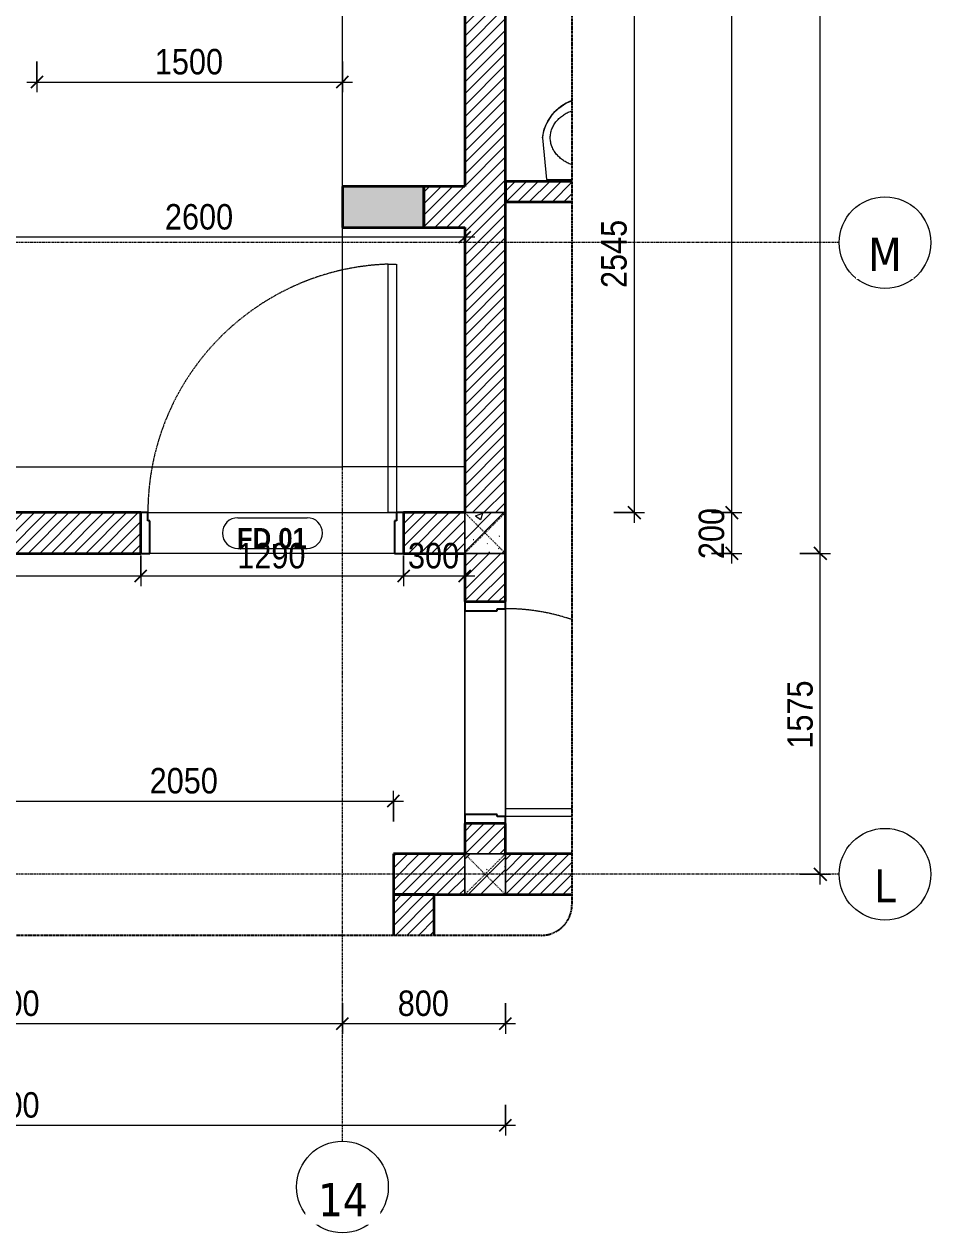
# Model space of a CAD drawing. Header units: millimetres. Extents: x 112507 to 177976, y -4970 to 80839.
# Drawn here: x 126025 to 130475, y 68177 to 74109 of the extents above; entities that cross this region are included whole.
import ezdxf

# ---------------------------------------------------------------- set-up
doc = ezdxf.new("R2010")
doc.units = ezdxf.units.MM
for name, pattern in [('Dash', [6, 3, -3]), ('Dash - Tight', [4.5, 3, -1.5]), ('Grid Line', [22.225, 12.7, -3.175, 3.175, -3.175]), ('Hidden', [7.14375, 4.7625, -2.38125])]:
    doc.linetypes.add(name, pattern=pattern)
for name, color, linetype, lineweight in [('0-3', 50, 'Continuous', 5), ('A-ANNO-DIMS', 211, 'Continuous', 9), ('A-ANNO-DIMS-50', 211, 'Continuous', 9), ('A-DETL-GENF-2', 92, 'Dash - Tight', 18), ('A-DETL-GENF-4', 92, 'Hidden', 25), ('A-DETL-THIN-1', 250, 'Continuous', 18), ('A-DOOR', 31, 'Continuous', 18), ('A-DOOR-FRAM', 31, 'Continuous', 25), ('A-DOOR-IDEN', 31, 'Continuous', 9), ('A-FLOR', 192, 'Continuous', 18), ('A-FLOR-1', 250, 'Continuous', 18), ('A-WALL', 113, 'Continuous', 18), ('A-WALL-1', 7, 'Continuous', 35), ('A-WALL-3', 113, 'Continuous', 35), ('A-WALL-PATT-1', 254, 'Continuous', 18), ('A-WALL-PATT-2', 111, 'Continuous', 18), ('P-SANR-FIXT-1', 250, 'Continuous', 18), ('P-SANR-FIXT-2', 253, 'Continuous', 18), ('S-COLS', 52, 'Continuous', 18), ('S-COLS-1', 9, 'Continuous', 5), ('S-COLS-2', 7, 'Continuous', 35), ('S-COLS-3', 52, 'Dash', 18), ('S-COLS-4', 254, 'Continuous', 18), ('S-COLS-5', 52, 'Continuous', 35), ('S-COLS-HDLN', 52, 'Dash', 18), ('S-GRID-1', 1, 'Grid Line', 9), ('S-GRID-IDEN', 1, 'Continuous', 9)]:
    doc.layers.add(name, color=color, linetype=linetype, lineweight=lineweight)
doc.styles.add('Arial_B', font='arialbd.ttf', dxfattribs={"width": 0.9, "height": 100})
doc.styles.add('Tahoma_B', font='tahomabd.ttf', dxfattribs={"height": 162.5})
doc.styles.add('UTM Avo', font='', dxfattribs={"width": 0.9, "height": 125})
doc.styles.get('UTM Avo').set_extended_font_data('UTM Avo')
doc.dimstyles.new('1_Dim_chi_tiet_2_5', dxfattribs={"dimscale": 304.8, "dimtxt": 124.912619, "dimasz": 0.19685, "dimexe": 0.164042, "dimexo": 0.0625, "dimgap": 0.016404, "dimtad": 1, "dimdec": 0, "dimrnd": 5, "dimzin": 0, "dimdsep": 46, "dimtxsty": 'UTM Avo', "dimblk1": 'OBLIQUE', "dimblk2": 'OBLIQUE', "dimsah": 1, "dimcen": 0.09, "dimdle": 0.164042, "dimazin": 0, "dimtfac": 1, "dimtdec": 4, "dimtix": 1, "dimtmove": 0, "dimatfit": 3, "dimfxl": 0.328084, "dimfxlon": 1, "dimtvp": 1, "dimtolj": 1, "dimtzin": 0, "dimarcsym": 2})
pattern_1 = [(45, (9334.783, 0), (-28.284271, 28.284271), [])]
pattern_2 = [(50, (9334.78, 0), (364.3679, -31.8783), [38.1, -419.1]), (355, (9334.8, 0), (-70.4859, 382.1133), [30.48, -335.28]), (100.451, (9365.15, -2.66), (293.885, 350.2334), [32.38, -356.18]), (46.184, (9334.8, 101.6), (542.1585, -84.0858), [57.15, -628.65]), (96.636, (9379.96, 94.6), (474.8049, 494.8554), [48.57, -534.27]), (351.184, (9334.8, 101.6), (474.8102, 494.85), [45.72, -502.92]), (21, (9385.58, 76.2), (303.2285, -204.53046), [38.1, -419.1]), (326, (9385.6, 76.2), (123.6039, 368.376), [30.48, -335.28]), (71.451, (9410.85, 59.16), (426.8341, 163.8427), [32.38, -356.18]), (37.5, (9334.78, 0), (6.17665, 169.11015), [3.353, -327.863, 3.353, -337.007, -336.55]), (37.5, (9334.78, 0), (6.17665, 169.11015), [-671.576, 3.353, -333.197]), (7.5, (9334.78, 0), (133.63888, 200.3615), [3.353, -190.703, 3.353, -320.243, -128.27]), (7.5, (9334.78, 0), (133.63888, 200.3615), [-517.652, 3.353, -124.917]), (327.5, (9221.5, 0), (271.18182, -11.45836), [3.353, -123.647, 3.353, -392.887, -525.78]), (327.5, (9221.5, 0), (271.18182, -11.45836), [-523.24, 3.353, -522.427]), (317.5, (9170.7, 0), (296.2585, 50.85285), [3.353, -161.747, 3.353, -259.791, -373.38]), (317.5, (9170.7, 0), (296.2585, 50.85285), [-428.244, 3.353, -370.027]), (45, (9334.78, 0), (-125.72359, 125.72359), []), (45, (9334.78, 190.5), (-125.72359, 125.72359), [])]

# ---------------------------------------------------------------- blocks, each defined once
blk = doc.blocks.new('NCV_TKTC_KET CAU_rvt-2-TKCS_THANG BỘ TB5 - MẶT BẰNG TẦNG 2-7')
at = {"layer": 'S-COLS-1'}
blk.add_hatch(color=256, dxfattribs=at).paths.add_polyline_path([(118652.6, 73111.9), (118652.6, 73311.9), (118252.6, 73311.9), (118252.6, 73111.9)])
at = {"layer": 'A-FLOR-1'}
for p, q in [((118852.4, 74516.9), (118852.4, 73311.9)), ((118252.6, 73311.9), (118252.6, 74259)), ((118252.6, 71936.9), (118252.6, 73111.9)), ((118852.4, 73111.9), (118852.4, 71711.9)), ((116252.6, 71936.9), (118252.6, 71936.9)), ((118852.4, 71936.9), (118252.6, 71936.9))]:
    blk.add_line(p, q, dxfattribs=at)
at = {"layer": 'S-COLS-2'}
for p, q in [((118252.6, 73311.9), (118252.6, 73111.9)), ((118652.6, 73311.9), (118252.6, 73311.9)), ((118652.6, 73111.9), (118652.6, 73311.9)), ((118252.6, 73111.9), (118652.6, 73111.9))]:
    blk.add_line(p, q, dxfattribs=at)
blk = doc.blocks.new('bonruatreo - Chậu rửa-401074-TKCS_THANG BỘ TB5 - MẶT BẰNG TẦNG 2-7')
at = {"layer": 'P-SANR-FIXT-2'}
for p, q in [((165, 0), (73.8, 0)), ((198.4, 0), (73.8, 0)), ((218.6, -205), (198.4, 0))]:
    blk.add_line(p, q, dxfattribs=at)
at = {"layer": 'P-SANR-FIXT-2', "flags": 128}
blk.add_lwpolyline([(218.6, -205), (209.7, -246.6), (192.9, -285.8), (168.9, -321), (138.6, -350.9), (103.1, -374.4), (73.8, -386.4)], dxfattribs=at)
at = {"layer": 'P-SANR-FIXT-2'}
blk.add_arc((0, -180), 220, 289.62837, 353.47502, dxfattribs=at)
for points, knots in [([(73.9, -72.7), (74.7, -73), (82.5, -75.8), (96.9, -82.1), (116.1, -93.4), (133.8, -107.1), (149.5, -123), (162.5, -141.2), (172.4, -161.2), (178.6, -182.7), (180, -197.6), (180, -205)], [-0.3529005, -0.3529005, -0.3529005, -0.3529005, -0.3478261, -0.3043478, -0.2608696, -0.2173913, -0.173913, -0.1304348, -0.0869565, -0.0434783, 0, 0, 0, 0]), ([(180, -205), (180, -212.4), (178.6, -227.3), (172.4, -248.8), (162.5, -268.8), (149.5, -287), (133.8, -302.9), (116.1, -316.6), (96.9, -327.9), (82.5, -334.2), (74.7, -337), (73.9, -337.3)], [-1, -1, -1, -1, -0.9565217, -0.9130435, -0.8695652, -0.826087, -0.7826087, -0.7391304, -0.6956522, -0.6521739, -0.6470995, -0.6470995, -0.6470995, -0.6470995])]:
    blk.add_open_spline(points, degree=3, knots=knots, dxfattribs=at)
blk = doc.blocks.new('NCV_TKTC_TANG 2_rvt-2-TKCS_THANG BỘ TB5 - MẶT BẰNG TẦNG 2-7')
at = {"layer": 'A-WALL-PATT-1'}
h = blk.add_hatch(dxfattribs=at)
h.set_pattern_fill('FP_1', color=256, style=0, pattern_type=2)
h.set_pattern_definition([(45, (0, 0), (-28.284271, 28.284271), [])])
h.paths.add_polyline_path([(119052.7, 73236.9), (119378.9, 73236.9), (119378.9, 73336.9), (119052.7, 73336.9), (119052.7, 73274.9)])
at = {"layer": 'A-DETL-THIN-1'}
blk.add_line((119052.7, 73340.4), (119378.9, 73340.4), dxfattribs=at)
at = {"layer": 'A-FLOR-1'}
for p, q in [((119052.7, 75236.9), (119052.7, 73336.9)), ((119052.7, 73236.9), (119052.7, 70036.9)), ((119052.7, 70187.4), (119052.7, 71277.4)), ((118852.7, 71230.3), (118852.7, 70230.3))]:
    blk.add_line(p, q, dxfattribs=at)
at = {"layer": 'A-WALL-1'}
for p, q in [((119378.9, 73336.9), (119052.7, 73336.9)), ((119052.7, 73336.9), (119052.7, 73236.9)), ((119052.7, 73236.9), (119378.9, 73236.9))]:
    blk.add_line(p, q, dxfattribs=at)
at = {"layer": 'P-SANR-FIXT-1', "rotation": 180}
blk.add_blockref('bonruatreo - Chậu rửa-401074-TKCS_THANG BỘ TB5 - MẶT BẰNG TẦNG 2-7', (119452.7, 73346.9), dxfattribs=at)
blk = doc.blocks.new('G1_SOF - BO TRU - 200x200-3052401-TKCS_THANG BỘ TB5 - MẶT BẰNG TẦNG 2-7')
at = {"layer": 'S-COLS-HDLN'}
for p, q in [((-100, -100), (100, 100)), ((100, -100), (-100, 100))]:
    blk.add_line(p, q, dxfattribs=at)
blk = doc.blocks.new('FD_01 - FD_01-1200x2200mm-1787917-TKCS_THANG BỘ TB5 - MẶT BẰNG TẦNG 2-7')
at = {"layer": 'A-DETL-GENF-2'}
for p, q in [((570, 100), (570, 1320)), ((570, 1320), (610, 1320)), ((610, 1320), (610, 100)), ((610, 100), (570, 100))]:
    blk.add_line(p, q, dxfattribs=at)
blk.add_arc((610, 100), 1220, 91.87889, 180, dxfattribs=at)
at = {"layer": 'A-DOOR-FRAM'}
for p, q in [((-610, 100), (-645, 100)), ((-645, 100), (-645, -100)), ((-610, 60), (-610, 100)), ((-600, 60), (-610, 60)), ((-600, -100), (-600, 60)), ((610, 60), (600, 60)), ((600, 60), (600, -100)), ((645, 100), (610, 100)), ((610, 100), (610, 60)), ((645, -100), (645, 100)), ((-645, -100), (-600, -100)), ((600, -100), (645, -100))]:
    blk.add_line(p, q, dxfattribs=at)
blk = doc.blocks.new('FD_05 - FD_05-1000x2200mm-835434-TKCS_THANG BỘ TB5 - MẶT BẰNG TẦNG 2-7')
at = {"layer": 'A-DETL-GENF-2'}
for p, q in [((470, 100), (470, 426.4)), ((510, 426.4), (510, 100)), ((510, 100), (470, 100))]:
    blk.add_line(p, q, dxfattribs=at)
blk.add_arc((510, 100), 1020, 161.3162, 180, dxfattribs=at)
at = {"layer": 'A-DOOR-FRAM'}
for p, q in [((-510, 100), (-545, 100)), ((-545, 100), (-545, -100)), ((-510, 60), (-510, 100)), ((-500, 60), (-510, 60)), ((-500, -100), (-500, 60)), ((510, 60), (500, 60)), ((500, 60), (500, -100)), ((545, 100), (510, 100)), ((510, 100), (510, 60)), ((545, -100), (545, 100)), ((-545, -100), (-500, -100)), ((500, -100), (545, -100))]:
    blk.add_line(p, q, dxfattribs=at)
blk = doc.blocks.new('BORDER VIEW - BORDER VIEW-3764658-TKCS_THANG BỘ TB5 - MẶT BẰNG TẦNG 2-7')
at = {"layer": 'A-DETL-GENF-4'}
for p, q in [((5486.3, 9613.8), (5486.3, 150)), ((5336.3, 0), (150, 0))]:
    blk.add_line(p, q, dxfattribs=at)
blk.add_arc((5336.3, 150), 150, 270, 0, dxfattribs=at)
blk = doc.blocks.new('Grid - M_Grid Head - Circle-353313-TKCS_THANG BỘ TB5 - MẶT BẰNG TẦNG 2-7')
at = {"layer": 'S-GRID-IDEN'}
blk.add_circle((0, 0), 4.5, dxfattribs=at)
blk = doc.blocks.new('STN_Door Tag - STN_Door Tag-1788670-TKCS_THANG BỘ TB5 - MẶT BẰNG TẦNG 2-7')
at = {"layer": 'A-DOOR-IDEN'}
for p, q in [((-3.37, 1.49), (3.43, 1.49)), ((-3.37, -1.52), (3.43, -1.52))]:
    blk.add_line(p, q, dxfattribs=at)
for centre, start, end in [((-3.37, -0.01), 90, 270), ((3.43, -0.01), 270, 90)]:
    blk.add_arc(centre, 1.51, start, end, dxfattribs=at)
blk = doc.blocks.new('DIMBLOCK50-TKCS_THANG BỘ TB5 - MẶT BẰNG TẦNG 2-7')
at = {"layer": 'A-ANNO-DIMS-50'}
for p, q in [((129832.7, 71511.9), (129982.7, 71511.9)), ((129932.7, 71511.9), (129832.7, 71511.9)), ((129932.7, 69886.9), (129932.7, 71511.9)), ((129832.7, 69936.9), (129982.7, 69936.9)), ((129932.7, 69936.9), (129832.7, 69936.9))]:
    blk.add_line(p, q, dxfattribs=at)
at = {"layer": 'A-ANNO-DIMS-50', "lineweight": 25}
for p, q in [((129932.7, 71511.9), (129902.7, 71541.9)), ((129932.7, 71511.9), (129962.7, 71481.9)), ((129932.7, 69936.9), (129902.7, 69966.9)), ((129932.7, 69936.9), (129962.7, 69906.9))]:
    blk.add_line(p, q, dxfattribs=at)
at = {"layer": 'A-ANNO-DIMS-50', "color": 0, "insert": (129770.3, 70553.3), "char_height": 125, "width": 410.824, "attachment_point": 1, "rotation": 90, "line_spacing_factor": 1.110334, "style": 'UTM Avo'}
blk.add_mtext('1575', dxfattribs=at)
blk = doc.blocks.new('_Oblique')
at = {"color": 0, "linetype": 'ByBlock', "lineweight": -2}
blk.add_line((-0.5, -0.5), (0.5, 0.5), dxfattribs=at)
blk = doc.blocks.new('DIMBLOCK51-TKCS_THANG BỘ TB5 - MẶT BẰNG TẦNG 2-7')
at = {"layer": 'A-ANNO-DIMS-50', "lineweight": 25}
for p, q in [((129932.7, 78236.9), (129902.7, 78266.9)), ((129932.7, 78236.9), (129962.7, 78206.9)), ((129932.7, 71511.9), (129902.7, 71541.9)), ((129932.7, 71511.9), (129962.7, 71481.9))]:
    blk.add_line(p, q, dxfattribs=at)
at = {"layer": 'A-ANNO-DIMS-50'}
for p, q in [((129932.7, 71511.9), (129932.7, 78286.9)), ((129832.7, 78236.9), (129982.7, 78236.9)), ((129932.7, 78236.9), (129832.7, 78236.9)), ((129832.7, 71511.9), (129982.7, 71511.9)), ((129932.7, 71511.9), (129832.7, 71511.9))]:
    blk.add_line(p, q, dxfattribs=at)
at = {"layer": 'A-ANNO-DIMS-50', "color": 0, "insert": (129770.3, 74703.3), "char_height": 125, "width": 410.824, "attachment_point": 1, "rotation": 90, "line_spacing_factor": 1.110334, "style": 'UTM Avo'}
blk.add_mtext('6725', dxfattribs=at)
blk = doc.blocks.new('DIMBLOCK52-TKCS_THANG BỘ TB5 - MẶT BẰNG TẦNG 2-7')
at = {"layer": 'A-ANNO-DIMS-50', "lineweight": 25}
for p, q in [((129498.2, 71711.9), (129468.2, 71741.9)), ((129498.2, 71711.9), (129528.2, 71681.9)), ((129498.2, 71511.9), (129468.2, 71541.9)), ((129498.2, 71511.9), (129528.2, 71481.9))]:
    blk.add_line(p, q, dxfattribs=at)
at = {"layer": 'A-ANNO-DIMS-50'}
for p, q in [((129398.2, 71711.9), (129548.2, 71711.9)), ((129498.2, 71711.9), (129398.2, 71711.9)), ((129498.2, 71461.9), (129498.2, 71711.9)), ((129398.2, 71511.9), (129548.2, 71511.9)), ((129498.2, 71511.9), (129398.2, 71511.9))]:
    blk.add_line(p, q, dxfattribs=at)
at = {"layer": 'A-ANNO-DIMS-50', "color": 0, "insert": (129335.8, 71483.6), "char_height": 125, "width": 308.118, "attachment_point": 1, "rotation": 90, "line_spacing_factor": 1.110334, "style": 'UTM Avo'}
blk.add_mtext('200', dxfattribs=at)
blk = doc.blocks.new('DIMBLOCK53-TKCS_THANG BỘ TB5 - MẶT BẰNG TẦNG 2-7')
at = {"layer": 'A-ANNO-DIMS-50'}
for p, q in [((129398.2, 78036.9), (129548.2, 78036.9)), ((129498.2, 78036.9), (129398.2, 78036.9)), ((129498.2, 71711.9), (129498.2, 78036.9)), ((129398.2, 71711.9), (129548.2, 71711.9)), ((129498.2, 71711.9), (129398.2, 71711.9))]:
    blk.add_line(p, q, dxfattribs=at)
at = {"layer": 'A-ANNO-DIMS-50', "lineweight": 25}
for p, q in [((129498.2, 78036.9), (129468.2, 78066.9)), ((129498.2, 78036.9), (129528.2, 78006.9)), ((129498.2, 71711.9), (129468.2, 71741.9)), ((129498.2, 71711.9), (129528.2, 71681.9))]:
    blk.add_line(p, q, dxfattribs=at)
at = {"layer": 'A-ANNO-DIMS-50', "color": 0, "insert": (129335.8, 74703.3), "char_height": 125, "width": 410.824, "attachment_point": 1, "rotation": 90, "line_spacing_factor": 1.110334, "style": 'UTM Avo'}
blk.add_mtext('6325', dxfattribs=at)
blk = doc.blocks.new('DIMBLOCK57-TKCS_THANG BỘ TB5 - MẶT BẰNG TẦNG 2-7')
at = {"layer": 'A-ANNO-DIMS-50', "lineweight": 25}
for p, q in [((129019.5, 74259), (128989.5, 74289)), ((129019.5, 74259), (129049.5, 74229)), ((129019.5, 71711.9), (128989.5, 71741.9)), ((129019.5, 71711.9), (129049.5, 71681.9))]:
    blk.add_line(p, q, dxfattribs=at)
at = {"layer": 'A-ANNO-DIMS-50'}
for p, q in [((128919.5, 74259), (129069.5, 74259)), ((129019.5, 74259), (128919.5, 74259)), ((129019.5, 74259), (129019.5, 71661.9)), ((128919.5, 71711.9), (129069.5, 71711.9)), ((129019.5, 71711.9), (128919.5, 71711.9))]:
    blk.add_line(p, q, dxfattribs=at)
at = {"layer": 'A-ANNO-DIMS-50', "color": 0, "insert": (128857.1, 72814.3), "char_height": 125, "width": 410.824, "attachment_point": 1, "rotation": 90, "line_spacing_factor": 1.110334, "style": 'UTM Avo'}
blk.add_mtext('2545', dxfattribs=at)
blk = doc.blocks.new('DIMBLOCK58-TKCS_THANG BỘ TB5 - MẶT BẰNG TẦNG 2-7')
at = {"layer": 'A-ANNO-DIMS-50'}
for p, q in [((123487.3, 68804.7), (123487.3, 68654.7)), ((123487.3, 68704.7), (123487.3, 68804.7)), ((128387.3, 68804.7), (128387.3, 68654.7)), ((128387.3, 68704.7), (128387.3, 68804.7)), ((123437.3, 68704.7), (128437.3, 68704.7))]:
    blk.add_line(p, q, dxfattribs=at)
at = {"layer": 'A-ANNO-DIMS-50', "lineweight": 25}
for p, q in [((123487.3, 68704.7), (123457.3, 68674.7)), ((123487.3, 68704.7), (123517.3, 68734.7)), ((128387.3, 68704.7), (128357.3, 68674.7)), ((128387.3, 68704.7), (128417.3, 68734.7))]:
    blk.add_line(p, q, dxfattribs=at)
at = {"layer": 'A-ANNO-DIMS-50', "color": 0, "insert": (125766.1, 68867.1), "char_height": 125, "width": 410.824, "attachment_point": 1, "line_spacing_factor": 1.110334, "style": 'UTM Avo'}
blk.add_mtext('4900', dxfattribs=at)
blk = doc.blocks.new('DIMBLOCK60-TKCS_THANG BỘ TB5 - MẶT BẰNG TẦNG 2-7')
at = {"layer": 'A-ANNO-DIMS-50'}
for p, q in [((124287.3, 69303.7), (124287.3, 69153.7)), ((124287.3, 69203.7), (124287.3, 69303.7)), ((127587.3, 69303.7), (127587.3, 69153.7)), ((127587.3, 69203.7), (127587.3, 69303.7)), ((124287.3, 69203.7), (127587.3, 69203.7))]:
    blk.add_line(p, q, dxfattribs=at)
at = {"layer": 'A-ANNO-DIMS-50', "lineweight": 25}
for p, q in [((124287.3, 69203.7), (124257.3, 69173.7)), ((124287.3, 69203.7), (124317.3, 69233.7)), ((127587.3, 69203.7), (127557.3, 69173.7)), ((127587.3, 69203.7), (127617.3, 69233.7))]:
    blk.add_line(p, q, dxfattribs=at)
at = {"layer": 'A-ANNO-DIMS-50', "color": 0, "insert": (125766.2, 69366.1), "char_height": 125, "width": 410.824, "attachment_point": 1, "line_spacing_factor": 1.110334, "style": 'UTM Avo'}
blk.add_mtext('3300', dxfattribs=at)
blk = doc.blocks.new('DIMBLOCK61-TKCS_THANG BỘ TB5 - MẶT BẰNG TẦNG 2-7')
at = {"layer": 'A-ANNO-DIMS-50'}
for p, q in [((127587.3, 69303.7), (127587.3, 69153.7)), ((127587.3, 69203.7), (127587.3, 69303.7)), ((128387.3, 69303.7), (128387.3, 69153.7)), ((128387.3, 69203.7), (128387.3, 69303.7)), ((127587.3, 69203.7), (128437.3, 69203.7))]:
    blk.add_line(p, q, dxfattribs=at)
at = {"layer": 'A-ANNO-DIMS-50', "lineweight": 25}
for p, q in [((127587.3, 69203.7), (127557.3, 69173.7)), ((127587.3, 69203.7), (127617.3, 69233.7)), ((128387.3, 69203.7), (128357.3, 69173.7)), ((128387.3, 69203.7), (128417.3, 69233.7))]:
    blk.add_line(p, q, dxfattribs=at)
at = {"layer": 'A-ANNO-DIMS-50', "color": 0, "insert": (127858.9, 69366.1), "char_height": 125, "width": 308.118, "attachment_point": 1, "line_spacing_factor": 1.110334, "style": 'UTM Avo'}
blk.add_mtext('800', dxfattribs=at)
blk = doc.blocks.new('DIMBLOCK62-TKCS_THANG BỘ TB5 - MẶT BẰNG TẦNG 2-7')
at = {"layer": 'A-ANNO-DIMS-50'}
for p, q in [((123687.3, 71500.8), (123687.3, 71350.8)), ((123687.3, 71400.8), (123687.3, 71500.8)), ((126597.3, 71500.8), (126597.3, 71350.8)), ((126597.3, 71400.8), (126597.3, 71500.8)), ((123637.3, 71400.8), (126597.3, 71400.8))]:
    blk.add_line(p, q, dxfattribs=at)
at = {"layer": 'A-ANNO-DIMS-50', "lineweight": 25}
for p, q in [((123687.3, 71400.8), (123717.3, 71430.8)), ((126597.3, 71400.8), (126627.3, 71430.8)), ((123687.3, 71400.8), (123657.3, 71370.8)), ((126597.3, 71400.8), (126567.3, 71370.8))]:
    blk.add_line(p, q, dxfattribs=at)
at = {"layer": 'A-ANNO-DIMS-50', "color": 0, "insert": (124971.1, 71563.2), "char_height": 125, "width": 410.824, "attachment_point": 1, "line_spacing_factor": 1.110334, "style": 'UTM Avo'}
blk.add_mtext('2910', dxfattribs=at)
blk = doc.blocks.new('DIMBLOCK63-TKCS_THANG BỘ TB5 - MẶT BẰNG TẦNG 2-7')
at = {"layer": 'A-ANNO-DIMS-50'}
for p, q in [((126597.3, 71500.8), (126597.3, 71350.8)), ((126597.3, 71400.8), (126597.3, 71500.8)), ((127887.3, 71500.8), (127887.3, 71350.8)), ((127887.3, 71400.8), (127887.3, 71500.8)), ((126597.3, 71400.8), (127887.3, 71400.8))]:
    blk.add_line(p, q, dxfattribs=at)
at = {"layer": 'A-ANNO-DIMS-50', "lineweight": 25}
for p, q in [((126597.3, 71400.8), (126627.3, 71430.8)), ((127887.3, 71400.8), (127917.3, 71430.8)), ((126597.3, 71400.8), (126567.3, 71370.8)), ((127887.3, 71400.8), (127857.3, 71370.8))]:
    blk.add_line(p, q, dxfattribs=at)
at = {"layer": 'A-ANNO-DIMS-50', "color": 0, "insert": (127071.1, 71563.2), "char_height": 125, "width": 410.824, "attachment_point": 1, "line_spacing_factor": 1.110334, "style": 'UTM Avo'}
blk.add_mtext('1290', dxfattribs=at)
blk = doc.blocks.new('DIMBLOCK64-TKCS_THANG BỘ TB5 - MẶT BẰNG TẦNG 2-7')
at = {"layer": 'A-ANNO-DIMS-50'}
for p, q in [((127887.3, 71500.8), (127887.3, 71350.8)), ((127887.3, 71400.8), (127887.3, 71500.8)), ((128187.3, 71500.8), (128187.3, 71350.8)), ((128187.3, 71400.8), (128187.3, 71500.8)), ((127887.3, 71400.8), (128237.3, 71400.8))]:
    blk.add_line(p, q, dxfattribs=at)
at = {"layer": 'A-ANNO-DIMS-50', "lineweight": 25}
for p, q in [((127887.3, 71400.8), (127917.3, 71430.8)), ((128187.3, 71400.8), (128217.3, 71430.8)), ((127887.3, 71400.8), (127857.3, 71370.8)), ((128187.3, 71400.8), (128157.3, 71370.8))]:
    blk.add_line(p, q, dxfattribs=at)
at = {"layer": 'A-ANNO-DIMS-50', "color": 0, "insert": (127908.9, 71563.2), "char_height": 125, "width": 308.118, "attachment_point": 1, "line_spacing_factor": 1.110334, "style": 'UTM Avo'}
blk.add_mtext('300', dxfattribs=at)
blk = doc.blocks.new('DIMBLOCK65-TKCS_THANG BỘ TB5 - MẶT BẰNG TẦNG 2-7')
at = {"layer": 'A-ANNO-DIMS-50'}
for p, q in [((125587.3, 72963.9), (125587.3, 73113.9)), ((128187.3, 72963.9), (128187.3, 73113.9)), ((128237.3, 73063.9), (125587.3, 73063.9)), ((125587.3, 73063.9), (125587.3, 72963.9)), ((128187.3, 73063.9), (128187.3, 72963.9))]:
    blk.add_line(p, q, dxfattribs=at)
at = {"layer": 'A-ANNO-DIMS-50', "lineweight": 25}
for p, q in [((125587.3, 73063.9), (125617.3, 73093.9)), ((128187.3, 73063.9), (128217.3, 73093.9)), ((125587.3, 73063.9), (125557.3, 73033.9)), ((128187.3, 73063.9), (128157.3, 73033.9))]:
    blk.add_line(p, q, dxfattribs=at)
at = {"layer": 'A-ANNO-DIMS-50', "color": 0, "insert": (126716.1, 73226.3), "char_height": 125, "width": 410.824, "attachment_point": 1, "line_spacing_factor": 1.110334, "style": 'UTM Avo'}
blk.add_mtext('2600', dxfattribs=at)
blk = doc.blocks.new('DIMBLOCK68-TKCS_THANG BỘ TB5 - MẶT BẰNG TẦNG 2-7')
at = {"layer": 'A-ANNO-DIMS-50'}
for p, q in [((126088.1, 73925.5), (126088.1, 73775.5)), ((126088.1, 73825.5), (126088.1, 73925.5)), ((127587.3, 73925.5), (127587.3, 73775.5)), ((127587.3, 73825.5), (127587.3, 73925.5)), ((126038.1, 73825.5), (127637.3, 73825.5))]:
    blk.add_line(p, q, dxfattribs=at)
at = {"layer": 'A-ANNO-DIMS-50', "lineweight": 25}
for p, q in [((126088.1, 73825.5), (126058.1, 73795.5)), ((126088.1, 73825.5), (126118.1, 73855.5)), ((127587.3, 73825.5), (127557.3, 73795.5)), ((127587.3, 73825.5), (127617.3, 73855.5))]:
    blk.add_line(p, q, dxfattribs=at)
at = {"layer": 'A-ANNO-DIMS-50', "color": 0, "insert": (126666.6, 73987.9), "char_height": 125, "width": 410.824, "attachment_point": 1, "line_spacing_factor": 1.110334, "style": 'UTM Avo'}
blk.add_mtext('1500', dxfattribs=at)
blk = doc.blocks.new('DIMBLOCK72-TKCS_THANG BỘ TB5 - MẶT BẰNG TẦNG 2-7')
at = {"layer": 'A-ANNO-DIMS-50'}
for p, q in [((125787.3, 70396.1), (125787.3, 70246.1)), ((125787.3, 70296.1), (125787.3, 70396.1)), ((127837.3, 70196.1), (127837.3, 70346.1)), ((125737.3, 70296.1), (127887.3, 70296.1)), ((127837.3, 70296.1), (127837.3, 70196.1))]:
    blk.add_line(p, q, dxfattribs=at)
at = {"layer": 'A-ANNO-DIMS-50', "lineweight": 25}
for p, q in [((125787.3, 70296.1), (125817.3, 70326.1)), ((127837.3, 70296.1), (127867.3, 70326.1)), ((125787.3, 70296.1), (125757.3, 70266.1)), ((127837.3, 70296.1), (127807.3, 70266.1))]:
    blk.add_line(p, q, dxfattribs=at)
at = {"layer": 'A-ANNO-DIMS-50', "color": 0, "insert": (126641.2, 70458.5), "char_height": 125, "width": 410.824, "attachment_point": 1, "line_spacing_factor": 1.110334, "style": 'UTM Avo'}
blk.add_mtext('2050', dxfattribs=at)

msp = doc.modelspace()

# ---------------------------------------------------------------- hatches: boundary and pattern name
at = {"layer": 'A-WALL-PATT-2'}
h = msp.add_hatch(dxfattribs=at)
h.set_pattern_fill('FP_1', color=256, style=0, pattern_type=2)
h.set_pattern_definition(pattern_1)
h.paths.add_polyline_path([(128387.3, 70036.9), (128387.3, 70185.3), (128187.3, 70185.3), (128187.3, 70036.9)])
h.paths.add_polyline_path([(128187.3, 71275.3), (128387.3, 71275.3), (128387.3, 71511.9), (128187.3, 71511.9)])
h.paths.add_polyline_path([(128187.3, 71711.9), (128387.3, 71711.9), (128387.3, 74516.9), (128187.3, 74516.9), (128187.3, 72046.8)])
h = msp.add_hatch(dxfattribs=at)
h.set_pattern_fill('FP_1', color=256, style=0, pattern_type=2)
h.set_pattern_definition(pattern_1)
h.paths.add_polyline_path([(127987.3, 73111.9), (128187.3, 73111.9), (128187.3, 73311.9), (127987.3, 73311.9), (127987.3, 73274.9)])
h = msp.add_hatch(dxfattribs=at)
h.set_pattern_fill('FP_1', color=256, style=0, pattern_type=2)
h.set_pattern_definition(pattern_1)
h.paths.add_polyline_path([(125587.3, 71511.9), (126597.3, 71511.9), (126597.3, 71711.9), (125587.3, 71711.9)])
h.paths.add_polyline_path([(127887.3, 71511.9), (128187.3, 71511.9), (128187.3, 71711.9), (127887.3, 71711.9)])
h = msp.add_hatch(dxfattribs=at)
h.set_pattern_fill('FP_1', color=256, style=0, pattern_type=2)
h.set_pattern_definition(pattern_1)
h.paths.add_polyline_path([(128387.3, 69836.9), (128713.6, 69836.9), (128713.6, 70036.9), (128387.3, 70036.9)])
h.paths.add_polyline_path([(128187.3, 69836.9), (128187.3, 70036.9), (127837.3, 70036.9), (127837.3, 69836.9)])
h = msp.add_hatch(dxfattribs=at)
h.set_pattern_fill('FP_1', color=256, style=0, pattern_type=2)
h.set_pattern_definition(pattern_1)
h.paths.add_polyline_path([(128037.3, 69636.9), (128037.3, 69836.9), (127837.3, 69836.9), (127837.3, 69636.9)])
at = {"layer": 'S-COLS-4'}
h = msp.add_hatch(dxfattribs=at)
h.set_pattern_fill('FP_2', color=256, style=0, pattern_type=2)
h.set_pattern_definition(pattern_2)
h.paths.add_polyline_path([(128387.3, 71511.9), (128387.3, 71711.9), (128187.3, 71711.9), (128187.3, 71511.9)])
h = msp.add_hatch(dxfattribs=at)
h.set_pattern_fill('FP_2', color=256, style=0, pattern_type=2)
h.set_pattern_definition(pattern_2)
h.paths.add_polyline_path([(128387.3, 71511.9), (128387.3, 71711.9), (128187.3, 71711.9), (128187.3, 71511.9)])
h = msp.add_hatch(dxfattribs=at)
h.set_pattern_fill('FP_2', color=256, style=0, pattern_type=2)
h.set_pattern_definition(pattern_2)
h.paths.add_polyline_path([(128387.3, 69836.9), (128387.3, 70036.9), (128187.3, 70036.9), (128187.3, 69836.9)])
h = msp.add_hatch(dxfattribs=at)
h.set_pattern_fill('FP_2', color=256, style=0, pattern_type=2)
h.set_pattern_definition(pattern_2)
h.paths.add_polyline_path([(128387.3, 69836.9), (128387.3, 70036.9), (128187.3, 70036.9), (128187.3, 69836.9)])

# ---------------------------------------------------------------- linework, layer by layer
at = {"layer": 'A-FLOR'}
msp.add_line((127837.3, 69636.9), (127837.3, 69836.9), dxfattribs=at)
at = {"layer": 'A-WALL'}
for p, q in [((126632.3, 71711.9), (127852.3, 71711.9)), ((128187.3, 71511.9), (128187.3, 71711.9)), ((128187.3, 71711.9), (128387.3, 71711.9)), ((127842.3, 71511.9), (126642.3, 71511.9)), ((128387.3, 71511.9), (128187.3, 71511.9)), ((128187.3, 70230.3), (128187.3, 71230.3)), ((128387.3, 71240.3), (128387.3, 70220.3)), ((128187.3, 69836.9), (128187.3, 70036.9)), ((128187.3, 70036.9), (128387.3, 70036.9)), ((128387.3, 70036.9), (128387.3, 69836.9))]:
    msp.add_line(p, q, dxfattribs=at)
at = {"layer": 'A-WALL-3'}
for p, q in [((128387.3, 71711.9), (128387.3, 75337.4)), ((128187.3, 74516.9), (128187.3, 73311.9)), ((128187.3, 73311.9), (127987.3, 73311.9)), ((127987.3, 73311.9), (127987.3, 73111.9)), ((127987.3, 73111.9), (128187.3, 73111.9)), ((128187.3, 73111.9), (128187.3, 71711.9)), ((126597.3, 71711.9), (125587.3, 71711.9)), ((126597.3, 71511.9), (126597.3, 71711.9)), ((128187.3, 71711.9), (127887.3, 71711.9)), ((127887.3, 71711.9), (127887.3, 71511.9)), ((123687.3, 71511.9), (126597.3, 71511.9)), ((127887.3, 71511.9), (128187.3, 71511.9)), ((128187.3, 71511.9), (128187.3, 71275.3)), ((128387.3, 71275.3), (128387.3, 71511.9)), ((128187.3, 71275.3), (128387.3, 71275.3)), ((128187.3, 70185.3), (128187.3, 70036.9)), ((128387.3, 70185.3), (128187.3, 70185.3)), ((128387.3, 70036.9), (128387.3, 70185.3)), ((128187.3, 70036.9), (127837.3, 70036.9)), ((127837.3, 70036.9), (127837.3, 69836.9)), ((128713.6, 70036.9), (128387.3, 70036.9)), ((127837.3, 69836.9), (128187.3, 69836.9)), ((127837.3, 69836.9), (127837.3, 69636.9)), ((128037.3, 69836.9), (127837.3, 69836.9)), ((128037.3, 69636.9), (128037.3, 69836.9)), ((128387.3, 69836.9), (128713.6, 69836.9))]:
    msp.add_line(p, q, dxfattribs=at)
at = {"layer": 'S-COLS'}
for p, q in [((128387.3, 71711.9), (128187.3, 71711.9)), ((128187.3, 71711.9), (128187.3, 71511.9)), ((128187.3, 71511.9), (128387.3, 71511.9)), ((128387.3, 70036.9), (128187.3, 70036.9)), ((128187.3, 70036.9), (128187.3, 69836.9)), ((128387.3, 69836.9), (128387.3, 70036.9))]:
    msp.add_line(p, q, dxfattribs=at)
at = {"layer": 'S-COLS-5'}
for p, q in [((128387.3, 71511.9), (128387.3, 71711.9)), ((128187.3, 69836.9), (128387.3, 69836.9))]:
    msp.add_line(p, q, dxfattribs=at)
at = {"layer": 'S-GRID-1'}
for p, q in [((127587.3, 69876.7), (127587.3, 79109.6)), ((128775.1, 73036.9), (123462.1, 73036.9)), ((130025.1, 73036.9), (128775.1, 73036.9)), ((128775.1, 69936.9), (123462.1, 69936.9)), ((130025.1, 69936.9), (128775.1, 69936.9)), ((127587.3, 68626.7), (127587.3, 69876.7))]:
    msp.add_line(p, q, dxfattribs=at)

# ---------------------------------------------------------------- block references
at = {"layer": '0-3'}
for name in ['NCV_TKTC_KET CAU_rvt-2-TKCS_THANG BỘ TB5 - MẶT BẰNG TẦNG 2-7', 'NCV_TKTC_TANG 2_rvt-2-TKCS_THANG BỘ TB5 - MẶT BẰNG TẦNG 2-7']:
    msp.add_blockref(name, (9334.8, 0), dxfattribs=at)
at = {"layer": 'A-DETL-GENF-2'}
msp.add_blockref('BORDER VIEW - BORDER VIEW-3764658-TKCS_THANG BỘ TB5 - MẶT BẰNG TẦNG 2-7', (123227.3, 69636.9), dxfattribs=at)
at = {"layer": 'A-DOOR'}
msp.add_blockref('FD_01 - FD_01-1200x2200mm-1787917-TKCS_THANG BỘ TB5 - MẶT BẰNG TẦNG 2-7', (127242.3, 71611.9), dxfattribs=at)
at = {"layer": 'A-DOOR', "rotation": 270.0000000000001}
msp.add_blockref('FD_05 - FD_05-1000x2200mm-835434-TKCS_THANG BỘ TB5 - MẶT BẰNG TẦNG 2-7', (128287.3, 70730.3), dxfattribs=at)
at = {"layer": 'A-DOOR-IDEN', "xscale": 49.99999999999998, "yscale": 49.99999999999998, "zscale": 49.99999999999998}
msp.add_blockref('STN_Door Tag - STN_Door Tag-1788670-TKCS_THANG BỘ TB5 - MẶT BẰNG TẦNG 2-7', (127242.3, 71611.9), dxfattribs=at)
at = {"layer": 'S-COLS-3', "rotation": 180}
for p in [(128287.3, 71611.9), (128287.3, 69936.9)]:
    msp.add_blockref('G1_SOF - BO TRU - 200x200-3052401-TKCS_THANG BỘ TB5 - MẶT BẰNG TẦNG 2-7', p, dxfattribs=at)
at = {"layer": 'S-GRID-IDEN', "xscale": 49.99999999999998, "yscale": 49.99999999999998, "zscale": 49.99999999999998, "rotation": 89.9999999999998}
for p in [(130250.1, 73036.9), (130250.1, 69936.9)]:
    msp.add_blockref('Grid - M_Grid Head - Circle-353313-TKCS_THANG BỘ TB5 - MẶT BẰNG TẦNG 2-7', p, dxfattribs=at)
at = {"layer": 'S-GRID-IDEN', "xscale": 49.99999999999998, "yscale": 49.99999999999998, "zscale": 49.99999999999998}
msp.add_blockref('Grid - M_Grid Head - Circle-353313-TKCS_THANG BỘ TB5 - MẶT BẰNG TẦNG 2-7', (127587.3, 68401.7), dxfattribs=at)

# ---------------------------------------------------------------- texts
at = {"layer": 'A-DOOR-IDEN', "insert": (127241.3, 71585.3), "char_height": 100, "width": 351.45, "attachment_point": 5, "line_spacing_factor": 0.936439, "style": 'Arial_B'}
msp.add_mtext('\\pt2.25,4.5,6.75,9,11.25,13.5,15.75,18,20.25,22.5,24.75,27,29.25,31.5,33.75,36,38.25,40.5,42.75,45,47.25,49.5,51.75,54,56.25,58.5,60.75,63,65.25,67.5,69.75,72;FD.01', dxfattribs=at)

# ---------------------------------------------------------------- dimensions: what is measured, and where the dimension line sits
at = {"layer": 'A-ANNO-DIMS'}
for base, p1, p2, override, picture, middle in [((129932.7, 78236.9), (129832.7, 71511.9), (129832.7, 78236.9), {"dimpost": '<>', "dimfxl": 6725}, 'DIMBLOCK51-TKCS_THANG BỘ TB5 - MẶT BẰNG TẦNG 2-7', (129863, 74874.4)), ((129498.2, 78036.9), (129398.2, 71711.9), (129398.2, 78036.9), {"dimpost": '<>', "dimfxl": 6325}, 'DIMBLOCK53-TKCS_THANG BỘ TB5 - MẶT BẰNG TẦNG 2-7', (129428.5, 74874.4)), ((129019.5, 71711.9), (128919.5, 74259), (128919.5, 71711.9), {"dimpost": '<>', "dimfxl": 2547.052476}, 'DIMBLOCK57-TKCS_THANG BỘ TB5 - MẶT BẰNG TẦNG 2-7', (128949.8, 72985.5)), ((129498.2, 71711.9), (129398.2, 71511.9), (129398.2, 71711.9), {"dimpost": '<>', "dimfxl": 200}, 'DIMBLOCK52-TKCS_THANG BỘ TB5 - MẶT BẰNG TẦNG 2-7', (129428.5, 71611.9)), ((129932.7, 71511.9), (129832.7, 69936.9), (129832.7, 71511.9), {"dimpost": '<>', "dimfxl": 1575}, 'DIMBLOCK50-TKCS_THANG BỘ TB5 - MẶT BẰNG TẦNG 2-7', (129864, 70724.4))]:
    dim = msp.add_linear_dim(base=base, p1=p1, p2=p2, angle=90, dimstyle='1_Dim_chi_tiet_2_5', override=override, dxfattribs=at)
    dim.commit()
    dim.dimension.update_dxf_attribs({"geometry": picture, "text_midpoint": middle})
for base, p1, p2, override, picture, middle in [((127587.3, 73825.5), (126088.1, 73925.5), (127587.3, 73925.5), {"dimpost": '<>', "dimfxl": 1499.2}, 'DIMBLOCK68-TKCS_THANG BỘ TB5 - MẶT BẰNG TẦNG 2-7', (126837.7, 73895.2)), ((125587.3, 73063.9), (128187.3, 72963.9), (125587.3, 72963.9), {"dimpost": '<>', "dimfxl": 2599.928669}, 'DIMBLOCK65-TKCS_THANG BỘ TB5 - MẶT BẰNG TẦNG 2-7', (126887.3, 73133.6)), ((126597.3, 71400.8), (123687.3, 71500.8), (126597.3, 71500.8), {"dimpost": '<>', "dimfxl": 2909.928669}, 'DIMBLOCK62-TKCS_THANG BỘ TB5 - MẶT BẰNG TẦNG 2-7', (125142.3, 71470.5)), ((127887.3, 71400.8), (126597.3, 71500.8), (127887.3, 71500.8), {"dimpost": '<>', "dimfxl": 1290}, 'DIMBLOCK63-TKCS_THANG BỘ TB5 - MẶT BẰNG TẦNG 2-7', (127242.3, 71470.5)), ((128187.3, 71400.8), (127887.3, 71500.8), (128187.3, 71500.8), {"dimpost": '<>', "dimfxl": 300}, 'DIMBLOCK64-TKCS_THANG BỘ TB5 - MẶT BẰNG TẦNG 2-7', (128037.3, 71470.5)), ((127837.3, 70296.1), (125787.3, 70396.1), (127837.3, 70196.1), {"dimpost": '<>', "dimfxl": 2059.732992}, 'DIMBLOCK72-TKCS_THANG BỘ TB5 - MẶT BẰNG TẦNG 2-7', (126812.3, 70365.8)), ((127587.3, 69203.7), (124287.3, 69303.7), (127587.3, 69303.7), {"dimpost": '<>', "dimfxl": 3300}, 'DIMBLOCK60-TKCS_THANG BỘ TB5 - MẶT BẰNG TẦNG 2-7', (125937.3, 69273.4)), ((128387.3, 69203.7), (127587.3, 69303.7), (128387.3, 69303.7), {"dimpost": '<>', "dimfxl": 799.928669}, 'DIMBLOCK61-TKCS_THANG BỘ TB5 - MẶT BẰNG TẦNG 2-7', (127987.3, 69273.4)), ((128387.3, 68704.7), (123487.3, 68804.7), (128387.3, 68804.7), {"dimpost": '<>', "dimfxl": 4899.928669}, 'DIMBLOCK58-TKCS_THANG BỘ TB5 - MẶT BẰNG TẦNG 2-7', (125937.3, 68774.4))]:
    dim = msp.add_linear_dim(base=base, p1=p1, p2=p2, dimstyle='1_Dim_chi_tiet_2_5', override=override, dxfattribs=at)
    dim.commit()
    dim.dimension.update_dxf_attribs({"geometry": picture, "text_midpoint": middle})

# ---------------------------------------------------------------- next in the draw order: texts
at = {"layer": 'S-GRID-IDEN', "char_height": 162.5, "attachment_point": 5, "line_spacing_factor": 0.996129, "style": 'Tahoma_B', "bg_fill": 3, "box_fill_scale": 1.25, "bg_fill_color": 256, "bg_fill_true_color": 13158600, "bg_fill_transparency": 0}
for s, insert, width in [('\\pt634.99962,1269.99925,1905.0005,2540.00013,3174.99975,3809.99937,4445.00062,5080.00025,5714.99987,6349.9995,6985.00075,7620.00037,8255,8889.99962,9524.99925,10160.0005,10795.00013,11429.99975,12064.99938,12700.00063,13335.00025,13969.99988,14604.9995,15240.00075,15875.00038,16510,17144.99963,17779.99925,18415.0005,19050.00013,19684.99975,20319.99938;M', (130249.6, 72979.6), 202), ('\\pt634.99962,1269.99925,1905.0005,2540.00013,3174.99975,3809.99937,4445.00062,5080.00025,5714.99987,6349.9995,6985.00075,7620.00037,8255,8889.99962,9524.99925,10160.0005,10795.00013,11429.99975,12064.99938,12700.00063,13335.00025,13969.99988,14604.9995,15240.00075,15875.00038,16510,17144.99963,17779.99925,18415.0005,19050.00013,19684.99975,20319.99938;L', (130249.6, 69879.7), 129), ('\\pt634.99962,1269.99925,1905.0005,2540.00013,3174.99975,3809.99937,4445.00062,5080.00025,5714.99987,6349.9995,6985.00075,7620.00037,8255,8889.99962,9524.99925,10160.0005,10795.00013,11429.99975,12064.99938,12700.00063,13335.00025,13969.99988,14604.9995,15240.00075,15875.00038,16510,17144.99963,17779.99925,18415.0005,19050.00013,19684.99975,20319.99938;14', (127589.4, 68339.3), 288)]:
    msp.add_mtext(s, dxfattribs=dict(at, insert=insert, width=width))

doc.saveas('drawing.dxf')
